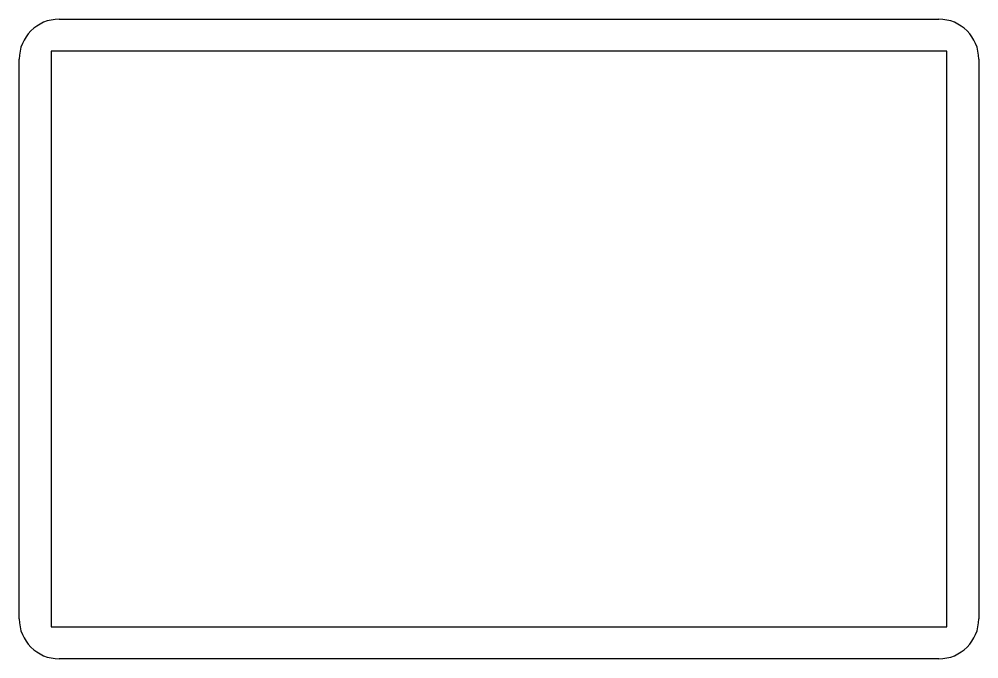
# Model space of a CAD drawing. Extents: x -60 to 60, y 0 to 80.
import ezdxf

# ---------------------------------------------------------------- set-up
doc = ezdxf.new("R2010")
doc.units = 0

msp = doc.modelspace()

# ---------------------------------------------------------------- linework, layer by layer
for p, q in [((-55, 80), (55, 80)), ((-60, 5), (-60, 75)), ((60, 75), (60, 5)), ((55, 0), (-55, 0))]:
    msp.add_line(p, q)
msp.add_lwpolyline([(-56, 4), (56, 4), (56, 76), (-56, 76)], close=True)
for centre, start, end in [((-55, 75), 90, 180), ((55, 75), 0, 90), ((-55, 5), 180, 270), ((55, 5), 270, 0)]:
    msp.add_arc(centre, 5, start, end)

doc.saveas('drawing.dxf')
